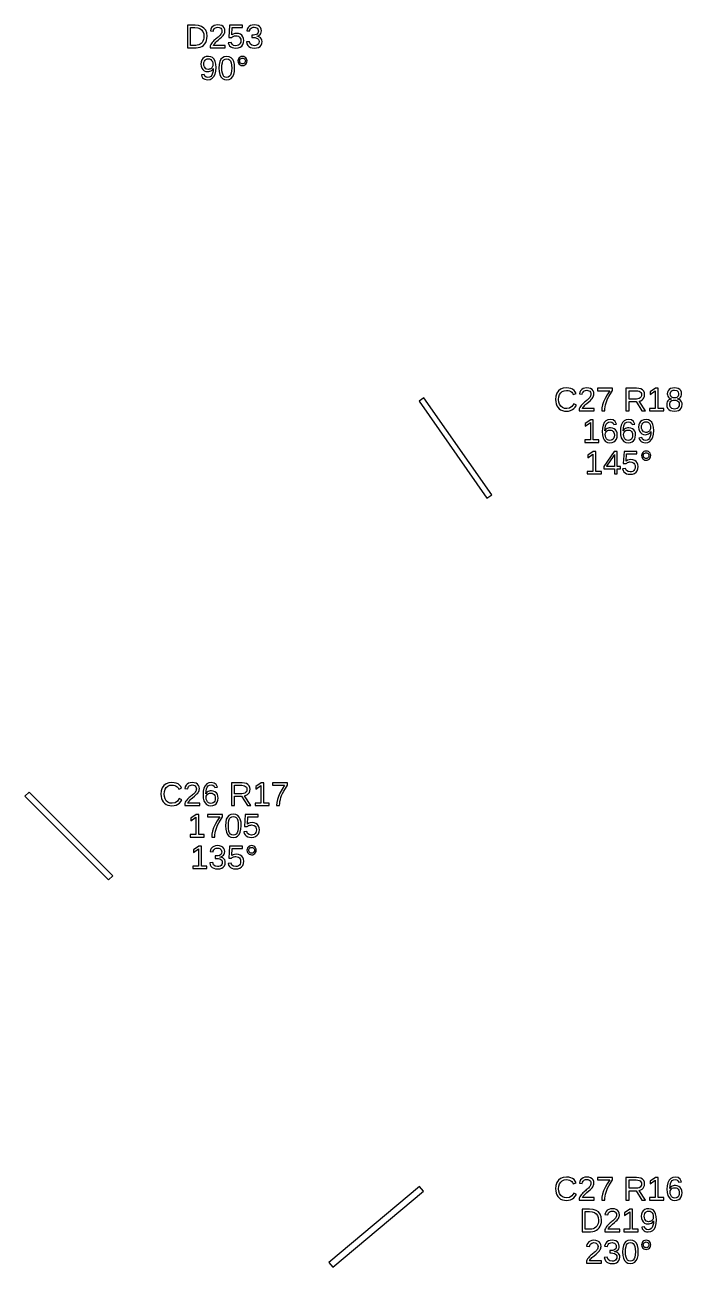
# Model space of a CAD drawing. Extents: x 194 to 2890, y 45 to 1503.
# Drawn here: x 2723.5 to 2890.1, y 55.1 to 369.9 of the extents above; entities that cross this region are included whole.
import ezdxf

# ---------------------------------------------------------------- set-up
doc = ezdxf.new("R2010")
doc.units = 0
doc.layers.get('0').update_dxf_attribs({"linetype": 'CONTINUOUS'})

msp = doc.modelspace()

# ---------------------------------------------------------------- linework, layer by layer
for points in [[(2767.4, 364.171), (2767.89, 364.289), (2768.33, 364.485), (2768.72, 364.756), (2769.05, 365.096), (2769.31, 365.505), (2769.5, 365.973), (2769.62, 366.49), (2769.66, 367.057), (2769.57, 367.886), (2769.31, 368.579), (2768.87, 369.134), (2768.27, 369.54), (2767.52, 369.783), (2766.62, 369.864), (2764.72, 369.864), (2764.72, 364.132), (2766.87, 364.132)], [(2765.5, 364.754), (2765.5, 369.242), (2766.6, 369.242), (2767.28, 369.18), (2767.85, 368.993), (2768.29, 368.682), (2768.62, 368.253), (2768.81, 367.711), (2768.88, 367.057), (2768.85, 366.606), (2768.76, 366.196), (2768.62, 365.828), (2768.43, 365.508), (2768.18, 365.242), (2767.89, 365.031), (2767.55, 364.877), (2767.18, 364.785), (2766.78, 364.754)], [(2774.27, 364.754), (2771.28, 364.754), (2771.38, 364.946), (2771.51, 365.144), (2771.68, 365.346), (2771.89, 365.559), (2772.13, 365.789), (2772.43, 366.036), (2772.93, 366.457), (2773.31, 366.797), (2773.58, 367.057), (2773.76, 367.277), (2773.91, 367.496), (2774.03, 367.716), (2774.12, 367.936), (2774.17, 368.157), (2774.18, 368.379), (2774.13, 368.843), (2773.98, 369.23), (2773.72, 369.541), (2773.36, 369.768), (2772.92, 369.904), (2772.38, 369.95), (2771.89, 369.905), (2771.46, 369.769), (2771.09, 369.543), (2770.8, 369.24), (2770.61, 368.876), (2770.51, 368.448), (2771.26, 368.379), (2771.32, 368.663), (2771.44, 368.901), (2771.61, 369.093), (2771.83, 369.235), (2772.09, 369.319), (2772.38, 369.348), (2772.69, 369.319), (2772.95, 369.232), (2773.15, 369.087), (2773.31, 368.89), (2773.4, 368.646), (2773.43, 368.355), (2773.41, 368.13), (2773.36, 367.921), (2773.27, 367.728), (2773.15, 367.547), (2773.01, 367.37), (2772.85, 367.199), (2772.67, 367.031), (2772.47, 366.863), (2772.26, 366.695), (2772.05, 366.522), (2771.83, 366.34), (2771.61, 366.148), (2771.4, 365.943), (2771.19, 365.724), (2770.98, 365.488), (2770.79, 365.233), (2770.62, 364.953), (2770.48, 364.648), (2770.48, 364.132), (2774.27, 364.132)], [(2777.53, 364.108), (2778.03, 364.282), (2778.44, 364.571), (2778.74, 364.961), (2778.92, 365.437), (2778.98, 365.999), (2778.92, 366.497), (2778.75, 366.929), (2778.47, 367.293), (2778.1, 367.569), (2777.65, 367.734), (2777.12, 367.789), (2776.68, 367.749), (2776.28, 367.627), (2775.94, 367.423), (2776.05, 369.242), (2778.64, 369.242), (2778.64, 369.864), (2775.38, 369.864), (2775.19, 366.78), (2775.91, 366.78), (2776.08, 366.915), (2776.25, 367.021), (2776.42, 367.098), (2776.6, 367.15), (2776.78, 367.181), (2776.97, 367.191), (2777.33, 367.154), (2777.63, 367.043), (2777.88, 366.858), (2778.07, 366.612), (2778.18, 366.321), (2778.22, 365.983), (2778.18, 365.597), (2778.07, 365.271), (2777.88, 365.004), (2777.63, 364.806), (2777.32, 364.688), (2776.96, 364.648), (2776.4, 364.743), (2776, 365.026), (2775.77, 365.499), (2775.03, 365.413), (2775.15, 365.006), (2775.36, 364.668), (2775.65, 364.4), (2776.01, 364.206), (2776.44, 364.089), (2776.94, 364.05)], [(2782.23, 364.099), (2782.71, 364.244), (2783.09, 364.486), (2783.37, 364.816), (2783.54, 365.225), (2783.59, 365.714), (2783.55, 366.06), (2783.44, 366.363), (2783.24, 366.626), (2782.97, 366.835), (2782.63, 366.978), (2782.24, 367.057), (2782.24, 367.073), (2782.6, 367.179), (2782.89, 367.335), (2783.13, 367.539), (2783.3, 367.791), (2783.4, 368.089), (2783.44, 368.432), (2783.38, 368.875), (2783.22, 369.247), (2782.96, 369.549), (2782.6, 369.772), (2782.15, 369.905), (2781.62, 369.95), (2781.12, 369.906), (2780.69, 369.774), (2780.33, 369.555), (2780.04, 369.258), (2779.84, 368.892), (2779.74, 368.457), (2780.48, 368.4), (2780.54, 368.678), (2780.65, 368.911), (2780.83, 369.099), (2781.05, 369.237), (2781.31, 369.32), (2781.61, 369.348), (2781.94, 369.318), (2782.2, 369.229), (2782.41, 369.081), (2782.56, 368.882), (2782.65, 368.64), (2782.68, 368.355), (2782.65, 368.068), (2782.54, 367.826), (2782.35, 367.629), (2782.1, 367.483), (2781.79, 367.395), (2781.42, 367.366), (2781.02, 367.366), (2781.02, 366.731), (2781.43, 366.731), (2781.85, 366.702), (2782.2, 366.615), (2782.47, 366.469), (2782.67, 366.271), (2782.79, 366.028), (2782.83, 365.739), (2782.8, 365.41), (2782.69, 365.14), (2782.52, 364.929), (2782.28, 364.778), (2781.99, 364.687), (2781.65, 364.656), (2781.02, 364.769), (2780.6, 365.108), (2780.4, 365.674), (2779.64, 365.604), (2779.76, 365.134), (2779.96, 364.746), (2780.26, 364.443), (2780.65, 364.225), (2781.11, 364.094), (2781.65, 364.05)], [(2770.48, 356.138), (2770.99, 356.403), (2771.4, 356.844), (2771.7, 357.448), (2771.88, 358.205), (2771.94, 359.114), (2771.88, 359.981), (2771.72, 360.691), (2771.45, 361.242), (2771.07, 361.635), (2770.58, 361.871), (2770, 361.95), (2769.44, 361.893), (2768.97, 361.721), (2768.59, 361.435), (2768.31, 361.049), (2768.15, 360.578), (2768.09, 360.021), (2768.14, 359.476), (2768.3, 359.009), (2768.55, 358.618), (2768.9, 358.324), (2769.31, 358.147), (2769.79, 358.089), (2770.1, 358.113), (2770.39, 358.187), (2770.66, 358.31), (2770.89, 358.474), (2771.08, 358.67), (2771.21, 358.898), (2771.17, 358.23), (2771.05, 357.672), (2770.85, 357.226), (2770.59, 356.901), (2770.26, 356.705), (2769.88, 356.64), (2769.44, 356.72), (2769.11, 356.958), (2768.91, 357.356), (2768.21, 357.246), (2768.35, 356.865), (2768.54, 356.56), (2768.79, 356.333), (2769.09, 356.176), (2769.45, 356.082), (2769.86, 356.05)], [(2769.64, 358.707), (2769.37, 358.828), (2769.14, 359.03), (2768.97, 359.302), (2768.87, 359.633), (2768.83, 360.021), (2768.87, 360.403), (2768.97, 360.727), (2769.14, 360.996), (2769.37, 361.196), (2769.65, 361.316), (2769.97, 361.356), (2770.3, 361.309), (2770.59, 361.169), (2770.82, 360.935), (2771, 360.624), (2771.11, 360.253), (2771.14, 359.822), (2771.12, 359.605), (2771.07, 359.404), (2770.98, 359.22), (2770.87, 359.057), (2770.72, 358.92), (2770.56, 358.811), (2770.37, 358.731), (2770.17, 358.682), (2769.97, 358.666)], [(2775.25, 356.134), (2775.74, 356.387), (2776.14, 356.807), (2776.42, 357.387), (2776.59, 358.118), (2776.64, 359), (2776.59, 359.894), (2776.43, 360.629), (2776.16, 361.205), (2775.78, 361.619), (2775.28, 361.867), (2774.67, 361.95), (2774.03, 361.868), (2773.53, 361.623), (2773.14, 361.213), (2772.87, 360.64), (2772.71, 359.902), (2772.66, 359), (2772.71, 358.114), (2772.88, 357.382), (2773.16, 356.803), (2773.54, 356.385), (2774.04, 356.134), (2774.64, 356.05)], [(2774.25, 356.711), (2773.94, 356.9), (2773.7, 357.214), (2773.53, 357.664), (2773.43, 358.259), (2773.4, 359), (2773.43, 359.759), (2773.53, 360.362), (2773.69, 360.806), (2773.93, 361.112), (2774.26, 361.295), (2774.67, 361.356), (2775.06, 361.294), (2775.38, 361.108), (2775.61, 360.798), (2775.77, 360.351), (2775.87, 359.751), (2775.9, 359), (2775.86, 358.271), (2775.76, 357.68), (2775.6, 357.226), (2775.36, 356.905), (2775.04, 356.712), (2774.65, 356.648)], [(2778.94, 359.668), (2779.21, 359.781), (2779.46, 359.968), (2779.65, 360.21), (2779.76, 360.484), (2779.8, 360.79), (2779.76, 361.097), (2779.65, 361.371), (2779.46, 361.612), (2779.22, 361.8), (2778.94, 361.912), (2778.63, 361.95), (2778.32, 361.912), (2778.05, 361.798), (2777.8, 361.608), (2777.62, 361.365), (2777.5, 361.093), (2777.46, 360.79), (2777.5, 360.488), (2777.62, 360.215), (2777.81, 359.972), (2778.05, 359.783), (2778.33, 359.669), (2778.63, 359.631)], [(2778.44, 360.082), (2778.27, 360.154), (2778.12, 360.274), (2778, 360.427), (2777.93, 360.599), (2777.91, 360.79), (2777.93, 360.981), (2778, 361.154), (2778.12, 361.307), (2778.27, 361.427), (2778.44, 361.499), (2778.63, 361.523), (2778.83, 361.499), (2779, 361.429), (2779.15, 361.311), (2779.26, 361.159), (2779.33, 360.986), (2779.36, 360.79), (2779.33, 360.597), (2779.26, 360.424), (2779.15, 360.271), (2778.99, 360.153), (2778.82, 360.082), (2778.63, 360.058)], [(2861.31, 272.093), (2861.81, 272.222), (2862.26, 272.437), (2862.66, 272.734), (2862.99, 273.109), (2863.26, 273.564), (2862.62, 273.881), (2862.15, 273.219), (2861.55, 272.821), (2860.81, 272.689), (2860.23, 272.76), (2859.73, 272.974), (2859.32, 273.33), (2859.01, 273.803), (2858.83, 274.368), (2858.77, 275.024), (2858.83, 275.685), (2859, 276.244), (2859.3, 276.703), (2859.7, 277.043), (2860.19, 277.247), (2860.78, 277.315), (2861.16, 277.286), (2861.51, 277.198), (2861.83, 277.051), (2862.09, 276.848), (2862.31, 276.593), (2862.47, 276.286), (2863.2, 276.53), (2862.97, 276.961), (2862.67, 277.315), (2862.3, 277.592), (2861.86, 277.791), (2861.35, 277.91), (2860.77, 277.95), (2859.96, 277.863), (2859.28, 277.604), (2858.72, 277.173), (2858.31, 276.589), (2858.06, 275.873), (2857.98, 275.024), (2858.02, 274.441), (2858.13, 273.913), (2858.31, 273.44), (2858.56, 273.028), (2858.89, 272.685), (2859.27, 272.41), (2859.72, 272.21), (2860.22, 272.09), (2860.77, 272.05)], [(2867.79, 272.754), (2864.8, 272.754), (2864.9, 272.946), (2865.03, 273.144), (2865.2, 273.346), (2865.4, 273.559), (2865.65, 273.789), (2865.94, 274.036), (2866.45, 274.457), (2866.83, 274.797), (2867.09, 275.057), (2867.28, 275.277), (2867.43, 275.496), (2867.55, 275.716), (2867.63, 275.936), (2867.68, 276.157), (2867.7, 276.379), (2867.65, 276.843), (2867.49, 277.23), (2867.23, 277.541), (2866.88, 277.768), (2866.43, 277.904), (2865.9, 277.95), (2865.41, 277.905), (2864.98, 277.769), (2864.61, 277.543), (2864.32, 277.24), (2864.13, 276.876), (2864.02, 276.448), (2864.77, 276.379), (2864.84, 276.663), (2864.96, 276.901), (2865.13, 277.093), (2865.35, 277.235), (2865.61, 277.319), (2865.9, 277.348), (2866.2, 277.319), (2866.46, 277.232), (2866.67, 277.087), (2866.82, 276.89), (2866.92, 276.646), (2866.95, 276.355), (2866.93, 276.13), (2866.87, 275.921), (2866.79, 275.728), (2866.67, 275.547), (2866.53, 275.37), (2866.36, 275.199), (2866.18, 275.031), (2865.99, 274.863), (2865.78, 274.695), (2865.56, 274.522), (2865.35, 274.34), (2865.13, 274.148), (2864.91, 273.943), (2864.7, 273.724), (2864.5, 273.488), (2864.31, 273.233), (2864.14, 272.953), (2863.99, 272.648), (2863.99, 272.132), (2867.79, 272.132)], [(2870.48, 272.655), (2870.54, 273.166), (2870.64, 273.665), (2870.78, 274.161), (2870.96, 274.662), (2871.18, 275.167), (2871.48, 275.739), (2871.89, 276.44), (2872.42, 277.27), (2872.42, 277.864), (2868.63, 277.864), (2868.63, 277.242), (2871.72, 277.242), (2871.06, 276.228), (2870.54, 275.295), (2870.16, 274.445), (2869.9, 273.648), (2869.74, 272.877), (2869.69, 272.132), (2870.46, 272.132)], [(2876.62, 274.512), (2878.4, 274.512), (2879.89, 272.132), (2880.79, 272.132), (2879.16, 274.601), (2879.57, 274.713), (2879.91, 274.896), (2880.19, 275.151), (2880.4, 275.463), (2880.52, 275.821), (2880.56, 276.225), (2880.5, 276.702), (2880.33, 277.104), (2880.03, 277.431), (2879.63, 277.672), (2879.14, 277.816), (2878.54, 277.864), (2875.84, 277.864), (2875.84, 272.132), (2876.62, 272.132)], [(2876.62, 275.126), (2876.62, 277.242), (2878.46, 277.242), (2878.85, 277.213), (2879.18, 277.125), (2879.44, 276.979), (2879.63, 276.778), (2879.74, 276.524), (2879.78, 276.217), (2879.74, 275.898), (2879.63, 275.63), (2879.44, 275.413), (2879.19, 275.254), (2878.87, 275.158), (2878.49, 275.126)], [(2885.4, 272.754), (2884.01, 272.754), (2884.01, 277.864), (2883.33, 277.864), (2881.98, 276.933), (2881.98, 276.241), (2883.27, 277.165), (2883.27, 272.754), (2881.81, 272.754), (2881.81, 272.132), (2885.4, 272.132)], [(2888.71, 272.099), (2889.19, 272.247), (2889.58, 272.494), (2889.86, 272.828), (2890.03, 273.24), (2890.08, 273.731), (2890.05, 274.087), (2889.95, 274.401), (2889.78, 274.672), (2889.55, 274.892), (2889.26, 275.047), (2888.92, 275.138), (2888.92, 275.155), (2889.22, 275.247), (2889.46, 275.401), (2889.67, 275.614), (2889.82, 275.873), (2889.91, 276.159), (2889.94, 276.473), (2889.89, 276.895), (2889.72, 277.254), (2889.45, 277.551), (2889.08, 277.773), (2888.64, 277.906), (2888.11, 277.95), (2887.6, 277.905), (2887.16, 277.769), (2886.8, 277.543), (2886.52, 277.244), (2886.36, 276.89), (2886.31, 276.481), (2886.34, 276.167), (2886.43, 275.881), (2886.58, 275.623), (2886.78, 275.407), (2887.03, 275.248), (2887.32, 275.146), (2887.32, 275.13), (2887, 275.043), (2886.73, 274.888), (2886.49, 274.666), (2886.32, 274.391), (2886.21, 274.077), (2886.17, 273.722), (2886.23, 273.229), (2886.4, 272.816), (2886.69, 272.486), (2887.08, 272.244), (2887.56, 272.099), (2888.13, 272.05)], [(2887.81, 275.452), (2887.55, 275.538), (2887.33, 275.681), (2887.18, 275.88), (2887.09, 276.13), (2887.06, 276.432), (2887.09, 276.728), (2887.18, 276.971), (2887.33, 277.16), (2887.53, 277.296), (2887.8, 277.377), (2888.11, 277.405), (2888.71, 277.297), (2889.06, 276.972), (2889.18, 276.432), (2889.15, 276.11), (2889.06, 275.853), (2888.91, 275.661), (2888.7, 275.529), (2888.44, 275.45), (2888.12, 275.423)], [(2841.82, 250.856), (2824.61, 275.43), (2823.39, 274.57), (2840.59, 249.995)], [(2887.47, 272.731), (2887.06, 273.126), (2886.93, 273.783), (2886.96, 274.098), (2887.07, 274.365), (2887.24, 274.583), (2887.48, 274.745), (2887.77, 274.842), (2888.11, 274.874), (2888.47, 274.844), (2888.76, 274.754), (2889, 274.603), (2889.18, 274.394), (2889.29, 274.126), (2889.32, 273.8), (2889.29, 273.42), (2889.19, 273.115), (2889.03, 272.886), (2888.8, 272.727), (2888.5, 272.631), (2888.14, 272.599)], [(2868.96, 264.754), (2867.56, 264.754), (2867.56, 269.864), (2866.89, 269.864), (2865.53, 268.933), (2865.53, 268.241), (2866.83, 269.165), (2866.83, 264.754), (2865.37, 264.754), (2865.37, 264.132), (2868.96, 264.132)], [(2872.32, 264.108), (2872.77, 264.283), (2873.14, 264.575), (2873.41, 264.967), (2873.58, 265.445), (2873.63, 266.007), (2873.58, 266.528), (2873.43, 266.973), (2873.17, 267.342), (2872.82, 267.618), (2872.4, 267.783), (2871.91, 267.838), (2871.61, 267.817), (2871.33, 267.752), (2871.08, 267.645), (2870.86, 267.496), (2870.67, 267.309), (2870.52, 267.081), (2870.56, 267.761), (2870.67, 268.325), (2870.86, 268.772), (2871.12, 269.096), (2871.44, 269.291), (2871.83, 269.356), (2872.26, 269.278), (2872.57, 269.045), (2872.78, 268.656), (2873.47, 268.782), (2873.14, 269.431), (2872.6, 269.82), (2871.84, 269.95), (2871.23, 269.861), (2870.73, 269.595), (2870.32, 269.152), (2870.03, 268.544), (2869.85, 267.782), (2869.79, 266.866), (2869.85, 266.022), (2870.02, 265.323), (2870.3, 264.77), (2870.69, 264.37), (2871.19, 264.13), (2871.78, 264.05)], [(2876.95, 264.108), (2877.41, 264.283), (2877.78, 264.575), (2878.05, 264.967), (2878.21, 265.445), (2878.27, 266.007), (2878.22, 266.528), (2878.06, 266.973), (2877.8, 267.342), (2877.46, 267.618), (2877.04, 267.783), (2876.54, 267.838), (2876.24, 267.817), (2875.97, 267.752), (2875.71, 267.645), (2875.49, 267.496), (2875.3, 267.309), (2875.15, 267.081), (2875.19, 267.761), (2875.3, 268.325), (2875.5, 268.772), (2875.76, 269.096), (2876.08, 269.291), (2876.47, 269.356), (2876.89, 269.278), (2877.21, 269.045), (2877.41, 268.656), (2878.11, 268.782), (2877.78, 269.431), (2877.23, 269.82), (2876.47, 269.95), (2875.87, 269.861), (2875.36, 269.595), (2874.96, 269.152), (2874.66, 268.544), (2874.48, 267.782), (2874.42, 266.866), (2874.48, 266.022), (2874.65, 265.323), (2874.94, 264.77), (2875.33, 264.37), (2875.82, 264.13), (2876.42, 264.05)], [(2881.41, 264.138), (2881.92, 264.403), (2882.34, 264.844), (2882.63, 265.448), (2882.81, 266.205), (2882.87, 267.114), (2882.82, 267.981), (2882.66, 268.691), (2882.38, 269.242), (2882, 269.635), (2881.52, 269.871), (2880.93, 269.95), (2880.38, 269.893), (2879.91, 269.721), (2879.53, 269.435), (2879.25, 269.049), (2879.08, 268.578), (2879.03, 268.021), (2879.08, 267.476), (2879.23, 267.009), (2879.49, 266.618), (2879.83, 266.324), (2880.24, 266.147), (2880.73, 266.089), (2881.03, 266.113), (2881.32, 266.187), (2881.59, 266.31), (2881.83, 266.474), (2882.02, 266.67), (2882.15, 266.898), (2882.1, 266.23), (2881.98, 265.672), (2881.79, 265.226), (2881.53, 264.901), (2881.2, 264.705), (2880.81, 264.64), (2880.37, 264.72), (2880.05, 264.958), (2879.84, 265.356), (2879.14, 265.246), (2879.29, 264.865), (2879.48, 264.56), (2879.72, 264.333), (2880.02, 264.176), (2880.38, 264.082), (2880.8, 264.05)], [(2880.58, 266.707), (2880.3, 266.828), (2880.07, 267.03), (2879.91, 267.302), (2879.8, 267.633), (2879.77, 268.021), (2879.8, 268.403), (2879.91, 268.727), (2880.07, 268.996), (2880.3, 269.196), (2880.58, 269.316), (2880.91, 269.356), (2881.24, 269.309), (2881.52, 269.169), (2881.76, 268.935), (2881.94, 268.624), (2882.04, 268.253), (2882.08, 267.822), (2882.06, 267.605), (2882.01, 267.404), (2881.92, 267.22), (2881.8, 267.057), (2881.66, 266.92), (2881.49, 266.811), (2881.3, 266.731), (2881.11, 266.682), (2880.9, 266.666)], [(2871.44, 264.687), (2871.16, 264.828), (2870.92, 265.063), (2870.74, 265.372), (2870.63, 265.734), (2870.59, 266.15), (2870.63, 266.474), (2870.73, 266.749), (2870.91, 266.974), (2871.14, 267.14), (2871.41, 267.239), (2871.73, 267.273), (2872.07, 267.235), (2872.35, 267.122), (2872.58, 266.935), (2872.75, 266.678), (2872.86, 266.358), (2872.89, 265.975), (2872.86, 265.589), (2872.76, 265.263), (2872.59, 264.996), (2872.36, 264.798), (2872.09, 264.68), (2871.76, 264.64)], [(2876.07, 264.687), (2875.79, 264.828), (2875.55, 265.063), (2875.37, 265.372), (2875.26, 265.734), (2875.22, 266.15), (2875.26, 266.474), (2875.36, 266.749), (2875.54, 266.974), (2875.77, 267.14), (2876.05, 267.239), (2876.37, 267.273), (2876.7, 267.235), (2876.99, 267.122), (2877.22, 266.935), (2877.39, 266.678), (2877.49, 266.358), (2877.52, 265.975), (2877.49, 265.589), (2877.39, 265.263), (2877.22, 264.996), (2877, 264.798), (2876.72, 264.68), (2876.39, 264.64)], [(2869.61, 256.754), (2868.21, 256.754), (2868.21, 261.864), (2867.54, 261.864), (2866.18, 260.933), (2866.18, 260.241), (2867.48, 261.165), (2867.48, 256.754), (2866.02, 256.754), (2866.02, 256.132), (2869.61, 256.132)], [(2873.6, 257.429), (2874.41, 257.429), (2874.41, 258.007), (2873.6, 258.007), (2873.6, 261.864), (2872.83, 261.864), (2870.21, 257.999), (2870.21, 257.429), (2872.91, 257.429), (2872.91, 256.132), (2873.6, 256.132)], [(2877.49, 256.108), (2877.99, 256.282), (2878.4, 256.571), (2878.7, 256.961), (2878.88, 257.437), (2878.94, 257.999), (2878.88, 258.497), (2878.71, 258.929), (2878.43, 259.293), (2878.06, 259.569), (2877.61, 259.734), (2877.08, 259.789), (2876.64, 259.749), (2876.24, 259.627), (2875.9, 259.423), (2876.01, 261.242), (2878.6, 261.242), (2878.6, 261.864), (2875.34, 261.864), (2875.15, 258.78), (2875.87, 258.78), (2876.04, 258.915), (2876.21, 259.021), (2876.38, 259.098), (2876.56, 259.15), (2876.74, 259.181), (2876.93, 259.191), (2877.29, 259.154), (2877.59, 259.043), (2877.84, 258.858), (2878.03, 258.612), (2878.14, 258.321), (2878.17, 257.983), (2878.14, 257.597), (2878.03, 257.271), (2877.84, 257.004), (2877.59, 256.806), (2877.28, 256.688), (2876.92, 256.648), (2876.36, 256.743), (2875.96, 257.026), (2875.73, 257.499), (2874.98, 257.413), (2875.11, 257.006), (2875.32, 256.668), (2875.61, 256.4), (2875.97, 256.206), (2876.4, 256.089), (2876.9, 256.05)], [(2881.25, 259.668), (2881.53, 259.781), (2881.77, 259.968), (2881.96, 260.21), (2882.08, 260.484), (2882.12, 260.79), (2882.08, 261.097), (2881.97, 261.371), (2881.78, 261.612), (2881.53, 261.8), (2881.26, 261.912), (2880.95, 261.95), (2880.64, 261.912), (2880.36, 261.798), (2880.12, 261.608), (2879.93, 261.365), (2879.82, 261.093), (2879.78, 260.79), (2879.82, 260.488), (2879.93, 260.215), (2880.13, 259.972), (2880.37, 259.783), (2880.64, 259.669), (2880.95, 259.631)], [(2880.76, 260.082), (2880.59, 260.154), (2880.44, 260.274), (2880.32, 260.427), (2880.25, 260.599), (2880.23, 260.79), (2880.25, 260.981), (2880.32, 261.154), (2880.44, 261.307), (2880.59, 261.427), (2880.76, 261.499), (2880.95, 261.523), (2881.14, 261.499), (2881.31, 261.429), (2881.46, 261.311), (2881.58, 261.159), (2881.65, 260.986), (2881.67, 260.79), (2881.65, 260.597), (2881.58, 260.424), (2881.46, 260.271), (2881.31, 260.153), (2881.14, 260.082), (2880.95, 260.058)], [(2870.88, 258.007), (2870.95, 258.089), (2871.17, 258.39), (2872.64, 260.554), (2872.68, 260.618), (2872.73, 260.708), (2872.8, 260.823), (2872.86, 260.932), (2872.89, 261.004), (2872.91, 261.038), (2872.91, 258.007)], [(2761.31, 172.093), (2761.81, 172.222), (2762.26, 172.437), (2762.66, 172.734), (2762.99, 173.109), (2763.26, 173.564), (2762.62, 173.881), (2762.15, 173.219), (2761.55, 172.821), (2760.81, 172.689), (2760.23, 172.76), (2759.73, 172.974), (2759.32, 173.33), (2759.01, 173.803), (2758.83, 174.368), (2758.77, 175.024), (2758.83, 175.685), (2759, 176.244), (2759.3, 176.703), (2759.7, 177.043), (2760.19, 177.247), (2760.78, 177.315), (2761.16, 177.286), (2761.51, 177.198), (2761.83, 177.051), (2762.09, 176.848), (2762.31, 176.593), (2762.47, 176.286), (2763.2, 176.53), (2762.97, 176.961), (2762.67, 177.315), (2762.3, 177.592), (2761.86, 177.791), (2761.35, 177.91), (2760.77, 177.95), (2759.96, 177.863), (2759.28, 177.604), (2758.72, 177.173), (2758.31, 176.589), (2758.06, 175.873), (2757.98, 175.024), (2758.02, 174.441), (2758.13, 173.913), (2758.31, 173.44), (2758.56, 173.028), (2758.89, 172.685), (2759.27, 172.41), (2759.72, 172.21), (2760.22, 172.09), (2760.77, 172.05)], [(2767.79, 172.754), (2764.8, 172.754), (2764.9, 172.946), (2765.03, 173.144), (2765.2, 173.346), (2765.4, 173.559), (2765.65, 173.789), (2765.94, 174.036), (2766.45, 174.457), (2766.83, 174.797), (2767.09, 175.057), (2767.28, 175.277), (2767.43, 175.496), (2767.55, 175.716), (2767.63, 175.936), (2767.68, 176.157), (2767.7, 176.379), (2767.65, 176.843), (2767.49, 177.23), (2767.23, 177.541), (2766.88, 177.768), (2766.43, 177.904), (2765.9, 177.95), (2765.41, 177.905), (2764.98, 177.769), (2764.61, 177.543), (2764.32, 177.24), (2764.13, 176.876), (2764.02, 176.448), (2764.77, 176.379), (2764.84, 176.663), (2764.96, 176.901), (2765.13, 177.093), (2765.35, 177.235), (2765.61, 177.319), (2765.9, 177.348), (2766.2, 177.319), (2766.46, 177.232), (2766.67, 177.087), (2766.82, 176.89), (2766.92, 176.646), (2766.95, 176.355), (2766.93, 176.13), (2766.87, 175.921), (2766.79, 175.728), (2766.67, 175.547), (2766.53, 175.37), (2766.36, 175.199), (2766.18, 175.031), (2765.99, 174.863), (2765.78, 174.695), (2765.56, 174.522), (2765.35, 174.34), (2765.13, 174.148), (2764.91, 173.943), (2764.7, 173.724), (2764.5, 173.488), (2764.31, 173.233), (2764.14, 172.953), (2763.99, 172.648), (2763.99, 172.132), (2767.79, 172.132)], [(2771.16, 172.108), (2771.61, 172.283), (2771.98, 172.575), (2772.26, 172.967), (2772.42, 173.445), (2772.48, 174.007), (2772.42, 174.528), (2772.27, 174.973), (2772.01, 175.342), (2771.66, 175.618), (2771.24, 175.783), (2770.75, 175.838), (2770.45, 175.817), (2770.17, 175.752), (2769.92, 175.645), (2769.7, 175.496), (2769.51, 175.309), (2769.36, 175.081), (2769.4, 175.761), (2769.51, 176.325), (2769.7, 176.772), (2769.96, 177.096), (2770.29, 177.291), (2770.67, 177.356), (2771.1, 177.278), (2771.42, 177.045), (2771.62, 176.656), (2772.32, 176.782), (2771.99, 177.431), (2771.44, 177.82), (2770.68, 177.95), (2770.08, 177.861), (2769.57, 177.595), (2769.16, 177.152), (2768.87, 176.544), (2768.69, 175.782), (2768.63, 174.866), (2768.69, 174.022), (2768.86, 173.323), (2769.14, 172.77), (2769.54, 172.37), (2770.03, 172.13), (2770.62, 172.05)], [(2776.62, 174.512), (2778.4, 174.512), (2779.89, 172.132), (2780.79, 172.132), (2779.16, 174.601), (2779.57, 174.713), (2779.91, 174.896), (2780.19, 175.151), (2780.4, 175.463), (2780.52, 175.821), (2780.56, 176.225), (2780.5, 176.702), (2780.33, 177.104), (2780.03, 177.431), (2779.63, 177.672), (2779.14, 177.816), (2778.54, 177.864), (2775.84, 177.864), (2775.84, 172.132), (2776.62, 172.132)], [(2776.62, 175.126), (2776.62, 177.242), (2778.46, 177.242), (2778.85, 177.213), (2779.18, 177.125), (2779.44, 176.979), (2779.63, 176.778), (2779.74, 176.524), (2779.78, 176.217), (2779.74, 175.898), (2779.63, 175.63), (2779.44, 175.413), (2779.19, 175.254), (2778.87, 175.158), (2778.49, 175.126)], [(2785.4, 172.754), (2784.01, 172.754), (2784.01, 177.864), (2783.33, 177.864), (2781.98, 176.933), (2781.98, 176.241), (2783.27, 177.165), (2783.27, 172.754), (2781.81, 172.754), (2781.81, 172.132), (2785.4, 172.132)], [(2788.08, 172.655), (2788.14, 173.166), (2788.24, 173.665), (2788.38, 174.161), (2788.56, 174.662), (2788.78, 175.167), (2789.08, 175.739), (2789.5, 176.44), (2790.03, 177.27), (2790.03, 177.864), (2786.24, 177.864), (2786.24, 177.242), (2789.32, 177.242), (2788.66, 176.228), (2788.14, 175.295), (2787.76, 174.445), (2787.5, 173.648), (2787.35, 172.877), (2787.3, 172.132), (2788.06, 172.132)], [(2745.74, 154.317), (2724.53, 175.53), (2723.47, 174.47), (2744.68, 153.256)], [(2770.28, 172.687), (2770, 172.828), (2769.76, 173.063), (2769.58, 173.372), (2769.47, 173.734), (2769.43, 174.15), (2769.47, 174.474), (2769.57, 174.749), (2769.75, 174.974), (2769.98, 175.14), (2770.26, 175.239), (2770.58, 175.273), (2770.91, 175.235), (2771.2, 175.122), (2771.43, 174.935), (2771.6, 174.678), (2771.7, 174.358), (2771.73, 173.975), (2771.7, 173.589), (2771.6, 173.263), (2771.43, 172.996), (2771.2, 172.798), (2770.93, 172.68), (2770.6, 172.64)], [(2768.96, 164.754), (2767.56, 164.754), (2767.56, 169.864), (2766.89, 169.864), (2765.53, 168.933), (2765.53, 168.241), (2766.83, 169.165), (2766.83, 164.754), (2765.37, 164.754), (2765.37, 164.132), (2768.96, 164.132)], [(2771.64, 164.655), (2771.7, 165.166), (2771.8, 165.665), (2771.94, 166.161), (2772.12, 166.662), (2772.34, 167.167), (2772.64, 167.739), (2773.05, 168.44), (2773.58, 169.27), (2773.58, 169.864), (2769.79, 169.864), (2769.79, 169.242), (2772.87, 169.242), (2772.22, 168.228), (2771.7, 167.295), (2771.32, 166.445), (2771.06, 165.648), (2770.9, 164.877), (2770.85, 164.132), (2771.62, 164.132)], [(2776.91, 164.134), (2777.41, 164.387), (2777.8, 164.807), (2778.08, 165.387), (2778.25, 166.118), (2778.31, 167), (2778.26, 167.894), (2778.09, 168.629), (2777.83, 169.205), (2777.45, 169.619), (2776.95, 169.867), (2776.33, 169.95), (2775.7, 169.868), (2775.19, 169.623), (2774.81, 169.213), (2774.54, 168.64), (2774.38, 167.902), (2774.33, 167), (2774.38, 166.114), (2774.55, 165.382), (2774.82, 164.803), (2775.21, 164.385), (2775.7, 164.134), (2776.31, 164.05)], [(2775.92, 164.711), (2775.6, 164.9), (2775.37, 165.214), (2775.2, 165.664), (2775.1, 166.259), (2775.07, 167), (2775.1, 167.759), (2775.2, 168.362), (2775.36, 168.806), (2775.6, 169.112), (2775.92, 169.295), (2776.33, 169.356), (2776.73, 169.294), (2777.04, 169.108), (2777.28, 168.798), (2777.44, 168.351), (2777.53, 167.751), (2777.56, 167), (2777.53, 166.271), (2777.43, 165.68), (2777.26, 165.226), (2777.02, 164.905), (2776.71, 164.712), (2776.32, 164.648)], [(2781.48, 164.108), (2781.97, 164.282), (2782.38, 164.571), (2782.68, 164.961), (2782.86, 165.437), (2782.92, 165.999), (2782.86, 166.497), (2782.7, 166.929), (2782.42, 167.293), (2782.04, 167.569), (2781.59, 167.734), (2781.07, 167.789), (2780.62, 167.749), (2780.23, 167.627), (2779.88, 167.423), (2779.99, 169.242), (2782.59, 169.242), (2782.59, 169.864), (2779.33, 169.864), (2779.14, 166.78), (2779.85, 166.78), (2780.02, 166.915), (2780.19, 167.021), (2780.36, 167.098), (2780.54, 167.15), (2780.72, 167.181), (2780.92, 167.191), (2781.27, 167.154), (2781.57, 167.043), (2781.82, 166.858), (2782.01, 166.612), (2782.12, 166.321), (2782.16, 165.983), (2782.12, 165.597), (2782.01, 165.271), (2781.82, 165.004), (2781.57, 164.806), (2781.27, 164.688), (2780.9, 164.648), (2780.34, 164.743), (2779.94, 165.026), (2779.71, 165.499), (2778.97, 165.413), (2779.1, 165.006), (2779.3, 164.668), (2779.59, 164.4), (2779.95, 164.206), (2780.38, 164.089), (2780.88, 164.05)], [(2769.61, 156.754), (2768.21, 156.754), (2768.21, 161.864), (2767.54, 161.864), (2766.18, 160.933), (2766.18, 160.241), (2767.48, 161.165), (2767.48, 156.754), (2766.02, 156.754), (2766.02, 156.132), (2769.61, 156.132)], [(2772.92, 156.099), (2773.4, 156.244), (2773.78, 156.486), (2774.06, 156.816), (2774.23, 157.225), (2774.28, 157.714), (2774.24, 158.06), (2774.13, 158.363), (2773.93, 158.626), (2773.66, 158.835), (2773.32, 158.978), (2772.93, 159.057), (2772.93, 159.073), (2773.29, 159.179), (2773.58, 159.335), (2773.82, 159.539), (2773.99, 159.791), (2774.09, 160.089), (2774.13, 160.432), (2774.07, 160.875), (2773.91, 161.247), (2773.65, 161.549), (2773.29, 161.772), (2772.84, 161.905), (2772.31, 161.95), (2771.81, 161.906), (2771.38, 161.774), (2771.02, 161.555), (2770.73, 161.258), (2770.53, 160.892), (2770.43, 160.457), (2771.17, 160.4), (2771.23, 160.678), (2771.34, 160.911), (2771.52, 161.099), (2771.74, 161.237), (2772, 161.32), (2772.3, 161.348), (2772.63, 161.318), (2772.89, 161.229), (2773.1, 161.081), (2773.25, 160.882), (2773.34, 160.64), (2773.37, 160.355), (2773.34, 160.068), (2773.23, 159.826), (2773.04, 159.629), (2772.79, 159.483), (2772.48, 159.395), (2772.11, 159.366), (2771.71, 159.366), (2771.71, 158.731), (2772.12, 158.731), (2772.54, 158.702), (2772.89, 158.615), (2773.16, 158.469), (2773.36, 158.271), (2773.48, 158.028), (2773.52, 157.739), (2773.49, 157.41), (2773.38, 157.14), (2773.21, 156.929), (2772.97, 156.778), (2772.68, 156.687), (2772.34, 156.656), (2771.71, 156.769), (2771.29, 157.108), (2771.09, 157.674), (2770.33, 157.604), (2770.45, 157.134), (2770.65, 156.746), (2770.95, 156.443), (2771.34, 156.225), (2771.8, 156.094), (2772.34, 156.05)], [(2777.49, 156.108), (2777.99, 156.282), (2778.4, 156.571), (2778.7, 156.961), (2778.88, 157.437), (2778.94, 157.999), (2778.88, 158.497), (2778.71, 158.929), (2778.43, 159.293), (2778.06, 159.569), (2777.61, 159.734), (2777.08, 159.789), (2776.64, 159.749), (2776.24, 159.627), (2775.9, 159.423), (2776.01, 161.242), (2778.6, 161.242), (2778.6, 161.864), (2775.34, 161.864), (2775.15, 158.78), (2775.87, 158.78), (2776.04, 158.915), (2776.21, 159.021), (2776.38, 159.098), (2776.56, 159.15), (2776.74, 159.181), (2776.93, 159.191), (2777.29, 159.154), (2777.59, 159.043), (2777.84, 158.858), (2778.03, 158.612), (2778.14, 158.321), (2778.17, 157.983), (2778.14, 157.597), (2778.03, 157.271), (2777.84, 157.004), (2777.59, 156.806), (2777.28, 156.688), (2776.92, 156.648), (2776.36, 156.743), (2775.96, 157.026), (2775.73, 157.499), (2774.98, 157.413), (2775.11, 157.006), (2775.32, 156.668), (2775.61, 156.4), (2775.97, 156.206), (2776.4, 156.089), (2776.9, 156.05)], [(2781.25, 159.668), (2781.53, 159.781), (2781.77, 159.968), (2781.96, 160.21), (2782.08, 160.484), (2782.12, 160.79), (2782.08, 161.097), (2781.97, 161.371), (2781.78, 161.612), (2781.53, 161.8), (2781.26, 161.912), (2780.95, 161.95), (2780.64, 161.912), (2780.36, 161.798), (2780.12, 161.608), (2779.93, 161.365), (2779.82, 161.093), (2779.78, 160.79), (2779.82, 160.488), (2779.93, 160.215), (2780.13, 159.972), (2780.37, 159.783), (2780.64, 159.669), (2780.95, 159.631)], [(2780.76, 160.082), (2780.59, 160.154), (2780.44, 160.274), (2780.32, 160.427), (2780.25, 160.599), (2780.23, 160.79), (2780.25, 160.981), (2780.32, 161.154), (2780.44, 161.307), (2780.59, 161.427), (2780.76, 161.499), (2780.95, 161.523), (2781.14, 161.499), (2781.31, 161.429), (2781.46, 161.311), (2781.58, 161.159), (2781.65, 160.986), (2781.67, 160.79), (2781.65, 160.597), (2781.58, 160.424), (2781.46, 160.271), (2781.31, 160.153), (2781.14, 160.082), (2780.95, 160.058)], [(2824.48, 74.425), (2823.52, 75.575), (2800.54, 56.291), (2801.5, 55.142)], [(2861.31, 72.093), (2861.81, 72.222), (2862.26, 72.437), (2862.66, 72.734), (2862.99, 73.109), (2863.26, 73.564), (2862.62, 73.881), (2862.15, 73.219), (2861.55, 72.821), (2860.81, 72.689), (2860.23, 72.76), (2859.73, 72.974), (2859.32, 73.33), (2859.01, 73.803), (2858.83, 74.368), (2858.77, 75.024), (2858.83, 75.685), (2859, 76.244), (2859.3, 76.703), (2859.7, 77.043), (2860.19, 77.247), (2860.78, 77.315), (2861.16, 77.286), (2861.51, 77.198), (2861.83, 77.051), (2862.09, 76.848), (2862.31, 76.593), (2862.47, 76.286), (2863.2, 76.53), (2862.97, 76.961), (2862.67, 77.315), (2862.3, 77.592), (2861.86, 77.791), (2861.35, 77.91), (2860.77, 77.95), (2859.96, 77.864), (2859.28, 77.605), (2858.72, 77.173), (2858.31, 76.589), (2858.06, 75.873), (2857.98, 75.024), (2858.02, 74.442), (2858.13, 73.913), (2858.31, 73.44), (2858.56, 73.028), (2858.89, 72.685), (2859.27, 72.41), (2859.72, 72.21), (2860.22, 72.09), (2860.77, 72.05)], [(2867.79, 72.754), (2864.8, 72.754), (2864.9, 72.946), (2865.03, 73.144), (2865.2, 73.346), (2865.4, 73.559), (2865.65, 73.789), (2865.94, 74.036), (2866.45, 74.457), (2866.83, 74.797), (2867.09, 75.057), (2867.28, 75.277), (2867.43, 75.496), (2867.55, 75.716), (2867.63, 75.936), (2867.68, 76.157), (2867.7, 76.379), (2867.65, 76.843), (2867.49, 77.23), (2867.23, 77.541), (2866.88, 77.768), (2866.43, 77.904), (2865.9, 77.95), (2865.41, 77.905), (2864.98, 77.769), (2864.61, 77.543), (2864.32, 77.24), (2864.13, 76.876), (2864.02, 76.448), (2864.77, 76.379), (2864.84, 76.663), (2864.96, 76.901), (2865.13, 77.093), (2865.35, 77.235), (2865.61, 77.319), (2865.9, 77.348), (2866.2, 77.319), (2866.46, 77.232), (2866.67, 77.087), (2866.82, 76.89), (2866.92, 76.646), (2866.95, 76.355), (2866.93, 76.13), (2866.87, 75.921), (2866.79, 75.728), (2866.67, 75.546), (2866.53, 75.37), (2866.36, 75.199), (2866.18, 75.031), (2865.99, 74.863), (2865.78, 74.695), (2865.56, 74.522), (2865.35, 74.34), (2865.13, 74.148), (2864.91, 73.943), (2864.7, 73.724), (2864.5, 73.488), (2864.31, 73.233), (2864.14, 72.953), (2863.99, 72.648), (2863.99, 72.132), (2867.79, 72.132)], [(2870.48, 72.655), (2870.54, 73.166), (2870.64, 73.665), (2870.78, 74.161), (2870.96, 74.662), (2871.18, 75.167), (2871.48, 75.739), (2871.89, 76.44), (2872.42, 77.27), (2872.42, 77.864), (2868.63, 77.864), (2868.63, 77.242), (2871.72, 77.242), (2871.06, 76.228), (2870.54, 75.295), (2870.16, 74.445), (2869.9, 73.648), (2869.74, 72.877), (2869.69, 72.132), (2870.46, 72.132)], [(2876.62, 74.512), (2878.4, 74.512), (2879.89, 72.132), (2880.79, 72.132), (2879.16, 74.601), (2879.57, 74.713), (2879.91, 74.896), (2880.19, 75.15), (2880.4, 75.463), (2880.52, 75.821), (2880.56, 76.225), (2880.5, 76.702), (2880.33, 77.104), (2880.03, 77.431), (2879.63, 77.672), (2879.14, 77.816), (2878.54, 77.864), (2875.84, 77.864), (2875.84, 72.132), (2876.62, 72.132)], [(2876.62, 75.126), (2876.62, 77.242), (2878.46, 77.242), (2878.85, 77.213), (2879.18, 77.125), (2879.44, 76.98), (2879.63, 76.778), (2879.74, 76.524), (2879.78, 76.217), (2879.74, 75.898), (2879.63, 75.63), (2879.44, 75.413), (2879.19, 75.254), (2878.87, 75.158), (2878.49, 75.126)], [(2885.4, 72.754), (2884.01, 72.754), (2884.01, 77.864), (2883.33, 77.864), (2881.98, 76.933), (2881.98, 76.241), (2883.27, 77.165), (2883.27, 72.754), (2881.81, 72.754), (2881.81, 72.132), (2885.4, 72.132)], [(2888.76, 72.109), (2889.22, 72.283), (2889.59, 72.575), (2889.86, 72.967), (2890.02, 73.445), (2890.08, 74.007), (2890.03, 74.528), (2889.87, 74.973), (2889.61, 75.342), (2889.27, 75.618), (2888.85, 75.783), (2888.35, 75.838), (2888.05, 75.817), (2887.78, 75.752), (2887.52, 75.645), (2887.3, 75.496), (2887.11, 75.308), (2886.96, 75.081), (2887, 75.761), (2887.11, 76.325), (2887.31, 76.772), (2887.57, 77.096), (2887.89, 77.291), (2888.28, 77.356), (2888.7, 77.278), (2889.02, 77.045), (2889.22, 76.656), (2889.92, 76.782), (2889.59, 77.431), (2889.04, 77.82), (2888.28, 77.95), (2887.68, 77.861), (2887.17, 77.595), (2886.77, 77.152), (2886.47, 76.544), (2886.29, 75.782), (2886.23, 74.866), (2886.29, 74.022), (2886.46, 73.323), (2886.75, 72.77), (2887.14, 72.37), (2887.63, 72.13), (2888.23, 72.05)], [(2887.88, 72.687), (2887.6, 72.828), (2887.36, 73.063), (2887.18, 73.372), (2887.07, 73.734), (2887.03, 74.15), (2887.07, 74.474), (2887.18, 74.749), (2887.35, 74.974), (2887.58, 75.14), (2887.86, 75.239), (2888.18, 75.273), (2888.52, 75.235), (2888.8, 75.123), (2889.03, 74.935), (2889.2, 74.678), (2889.3, 74.358), (2889.33, 73.975), (2889.3, 73.589), (2889.2, 73.263), (2889.03, 72.996), (2888.81, 72.798), (2888.53, 72.68), (2888.2, 72.64)], [(2867.4, 64.171), (2867.89, 64.289), (2868.33, 64.486), (2868.72, 64.756), (2869.05, 65.096), (2869.31, 65.505), (2869.5, 65.973), (2869.62, 66.49), (2869.66, 67.057), (2869.57, 67.886), (2869.31, 68.579), (2868.87, 69.134), (2868.27, 69.54), (2867.52, 69.783), (2866.62, 69.864), (2864.72, 69.864), (2864.72, 64.132), (2866.87, 64.132)], [(2874.27, 64.754), (2871.28, 64.754), (2871.38, 64.946), (2871.51, 65.144), (2871.68, 65.346), (2871.89, 65.559), (2872.13, 65.789), (2872.43, 66.036), (2872.93, 66.457), (2873.31, 66.797), (2873.58, 67.057), (2873.76, 67.277), (2873.91, 67.496), (2874.03, 67.716), (2874.12, 67.936), (2874.17, 68.157), (2874.18, 68.379), (2874.13, 68.843), (2873.98, 69.23), (2873.72, 69.541), (2873.36, 69.768), (2872.92, 69.904), (2872.38, 69.95), (2871.89, 69.905), (2871.46, 69.769), (2871.09, 69.543), (2870.8, 69.24), (2870.61, 68.876), (2870.51, 68.448), (2871.26, 68.379), (2871.32, 68.663), (2871.44, 68.901), (2871.61, 69.093), (2871.83, 69.235), (2872.09, 69.319), (2872.38, 69.348), (2872.69, 69.319), (2872.95, 69.232), (2873.15, 69.087), (2873.31, 68.89), (2873.4, 68.646), (2873.43, 68.355), (2873.41, 68.13), (2873.36, 67.921), (2873.27, 67.728), (2873.15, 67.546), (2873.01, 67.37), (2872.85, 67.199), (2872.67, 67.031), (2872.47, 66.863), (2872.26, 66.695), (2872.05, 66.522), (2871.83, 66.34), (2871.61, 66.148), (2871.4, 65.943), (2871.19, 65.724), (2870.98, 65.488), (2870.79, 65.233), (2870.62, 64.953), (2870.48, 64.648), (2870.48, 64.132), (2874.27, 64.132)], [(2878.92, 64.754), (2877.52, 64.754), (2877.52, 69.864), (2876.85, 69.864), (2875.49, 68.933), (2875.49, 68.241), (2876.79, 69.165), (2876.79, 64.754), (2875.33, 64.754), (2875.33, 64.132), (2878.92, 64.132)], [(2882.1, 64.138), (2882.62, 64.403), (2883.03, 64.844), (2883.33, 65.448), (2883.51, 66.205), (2883.57, 67.114), (2883.51, 67.981), (2883.35, 68.691), (2883.07, 69.242), (2882.69, 69.635), (2882.21, 69.871), (2881.63, 69.95), (2881.07, 69.893), (2880.6, 69.721), (2880.22, 69.435), (2879.94, 69.049), (2879.77, 68.578), (2879.72, 68.021), (2879.77, 67.477), (2879.92, 67.009), (2880.18, 66.618), (2880.52, 66.324), (2880.94, 66.147), (2881.42, 66.089), (2881.72, 66.113), (2882.01, 66.187), (2882.28, 66.31), (2882.52, 66.474), (2882.71, 66.67), (2882.84, 66.898), (2882.79, 66.23), (2882.67, 65.672), (2882.48, 65.226), (2882.22, 64.9), (2881.89, 64.705), (2881.5, 64.64), (2881.06, 64.72), (2880.74, 64.958), (2880.53, 65.356), (2879.83, 65.246), (2879.98, 64.865), (2880.17, 64.56), (2880.41, 64.333), (2880.71, 64.176), (2881.07, 64.082), (2881.49, 64.05)], [(2881.27, 66.707), (2880.99, 66.828), (2880.77, 67.031), (2880.6, 67.302), (2880.5, 67.633), (2880.46, 68.021), (2880.5, 68.403), (2880.6, 68.727), (2880.77, 68.996), (2880.99, 69.196), (2881.27, 69.316), (2881.6, 69.356), (2881.93, 69.309), (2882.22, 69.169), (2882.45, 68.935), (2882.63, 68.624), (2882.73, 68.253), (2882.77, 67.822), (2882.75, 67.605), (2882.7, 67.404), (2882.61, 67.22), (2882.49, 67.057), (2882.35, 66.92), (2882.18, 66.811), (2882, 66.731), (2881.8, 66.682), (2881.59, 66.666)], [(2865.5, 64.754), (2865.5, 69.242), (2866.6, 69.242), (2867.28, 69.18), (2867.85, 68.993), (2868.29, 68.682), (2868.62, 68.253), (2868.81, 67.711), (2868.88, 67.057), (2868.85, 66.606), (2868.76, 66.196), (2868.62, 65.828), (2868.43, 65.508), (2868.18, 65.242), (2867.89, 65.031), (2867.55, 64.877), (2867.18, 64.785), (2866.78, 64.754)], [(2869.6, 56.754), (2866.61, 56.754), (2866.71, 56.946), (2866.84, 57.144), (2867.01, 57.346), (2867.21, 57.559), (2867.46, 57.789), (2867.75, 58.036), (2868.26, 58.457), (2868.64, 58.797), (2868.9, 59.057), (2869.09, 59.277), (2869.24, 59.496), (2869.36, 59.716), (2869.44, 59.936), (2869.49, 60.157), (2869.51, 60.379), (2869.46, 60.843), (2869.3, 61.23), (2869.04, 61.541), (2868.69, 61.768), (2868.24, 61.904), (2867.71, 61.95), (2867.21, 61.905), (2866.78, 61.769), (2866.42, 61.543), (2866.13, 61.24), (2865.93, 60.876), (2865.83, 60.449), (2866.58, 60.379), (2866.65, 60.663), (2866.76, 60.901), (2866.94, 61.093), (2867.16, 61.235), (2867.42, 61.319), (2867.71, 61.348), (2868.01, 61.319), (2868.27, 61.232), (2868.48, 61.087), (2868.63, 60.89), (2868.72, 60.646), (2868.75, 60.355), (2868.74, 60.13), (2868.68, 59.921), (2868.59, 59.728), (2868.48, 59.547), (2868.34, 59.37), (2868.17, 59.199), (2867.99, 59.031), (2867.8, 58.863), (2867.59, 58.695), (2867.37, 58.522), (2867.16, 58.34), (2866.94, 58.148), (2866.72, 57.943), (2866.51, 57.724), (2866.31, 57.488), (2866.12, 57.233), (2865.95, 56.953), (2865.8, 56.648), (2865.8, 56.132), (2869.6, 56.132)], [(2872.92, 56.099), (2873.4, 56.244), (2873.78, 56.486), (2874.06, 56.816), (2874.23, 57.225), (2874.28, 57.714), (2874.24, 58.06), (2874.13, 58.364), (2873.93, 58.626), (2873.66, 58.834), (2873.32, 58.978), (2872.93, 59.057), (2872.93, 59.073), (2873.29, 59.179), (2873.58, 59.334), (2873.82, 59.539), (2873.99, 59.791), (2874.09, 60.089), (2874.13, 60.432), (2874.07, 60.875), (2873.91, 61.247), (2873.65, 61.549), (2873.29, 61.772), (2872.84, 61.905), (2872.31, 61.95), (2871.81, 61.906), (2871.38, 61.774), (2871.02, 61.555), (2870.73, 61.258), (2870.53, 60.892), (2870.43, 60.457), (2871.17, 60.4), (2871.23, 60.678), (2871.34, 60.911), (2871.52, 61.099), (2871.74, 61.237), (2872, 61.32), (2872.3, 61.348), (2872.63, 61.318), (2872.89, 61.229), (2873.1, 61.081), (2873.25, 60.882), (2873.34, 60.64), (2873.37, 60.355), (2873.34, 60.068), (2873.23, 59.826), (2873.04, 59.629), (2872.79, 59.483), (2872.48, 59.395), (2872.11, 59.366), (2871.71, 59.366), (2871.71, 58.731), (2872.12, 58.731), (2872.54, 58.702), (2872.89, 58.615), (2873.16, 58.469), (2873.36, 58.271), (2873.48, 58.028), (2873.52, 57.739), (2873.49, 57.41), (2873.38, 57.14), (2873.21, 56.929), (2872.97, 56.778), (2872.68, 56.687), (2872.34, 56.656), (2871.71, 56.769), (2871.29, 57.108), (2871.09, 57.674), (2870.33, 57.604), (2870.45, 57.134), (2870.65, 56.746), (2870.95, 56.443), (2871.34, 56.225), (2871.8, 56.094), (2872.34, 56.05)], [(2877.56, 56.134), (2878.06, 56.386), (2878.45, 56.807), (2878.73, 57.387), (2878.9, 58.118), (2878.96, 59), (2878.91, 59.894), (2878.75, 60.629), (2878.48, 61.205), (2878.1, 61.619), (2877.6, 61.867), (2876.98, 61.95), (2876.35, 61.868), (2875.84, 61.623), (2875.46, 61.213), (2875.19, 60.64), (2875.03, 59.902), (2874.98, 59), (2875.03, 58.114), (2875.2, 57.382), (2875.47, 56.803), (2875.86, 56.385), (2876.35, 56.134), (2876.96, 56.05)], [(2876.57, 56.711), (2876.25, 56.9), (2876.02, 57.214), (2875.85, 57.664), (2875.75, 58.259), (2875.72, 59), (2875.75, 59.76), (2875.85, 60.362), (2876.01, 60.806), (2876.25, 61.112), (2876.57, 61.295), (2876.98, 61.356), (2877.38, 61.294), (2877.7, 61.108), (2877.93, 60.798), (2878.09, 60.351), (2878.18, 59.751), (2878.22, 59), (2878.18, 58.271), (2878.08, 57.68), (2877.91, 57.226), (2877.68, 56.905), (2877.36, 56.712), (2876.97, 56.648)], [(2881.25, 59.668), (2881.53, 59.781), (2881.77, 59.968), (2881.96, 60.21), (2882.08, 60.484), (2882.12, 60.79), (2882.08, 61.097), (2881.97, 61.371), (2881.78, 61.612), (2881.53, 61.8), (2881.26, 61.912), (2880.95, 61.95), (2880.64, 61.912), (2880.36, 61.798), (2880.12, 61.608), (2879.93, 61.365), (2879.82, 61.093), (2879.78, 60.79), (2879.82, 60.488), (2879.93, 60.215), (2880.13, 59.972), (2880.37, 59.783), (2880.64, 59.669), (2880.95, 59.631)], [(2880.76, 60.082), (2880.59, 60.154), (2880.44, 60.273), (2880.32, 60.427), (2880.25, 60.599), (2880.23, 60.79), (2880.25, 60.981), (2880.32, 61.154), (2880.44, 61.307), (2880.59, 61.427), (2880.76, 61.499), (2880.95, 61.523), (2881.14, 61.499), (2881.31, 61.429), (2881.46, 61.311), (2881.58, 61.159), (2881.65, 60.986), (2881.67, 60.79), (2881.65, 60.597), (2881.58, 60.424), (2881.46, 60.272), (2881.31, 60.153), (2881.14, 60.082), (2880.95, 60.058)]]:
    msp.add_lwpolyline(points, close=True)

doc.saveas('drawing.dxf')
